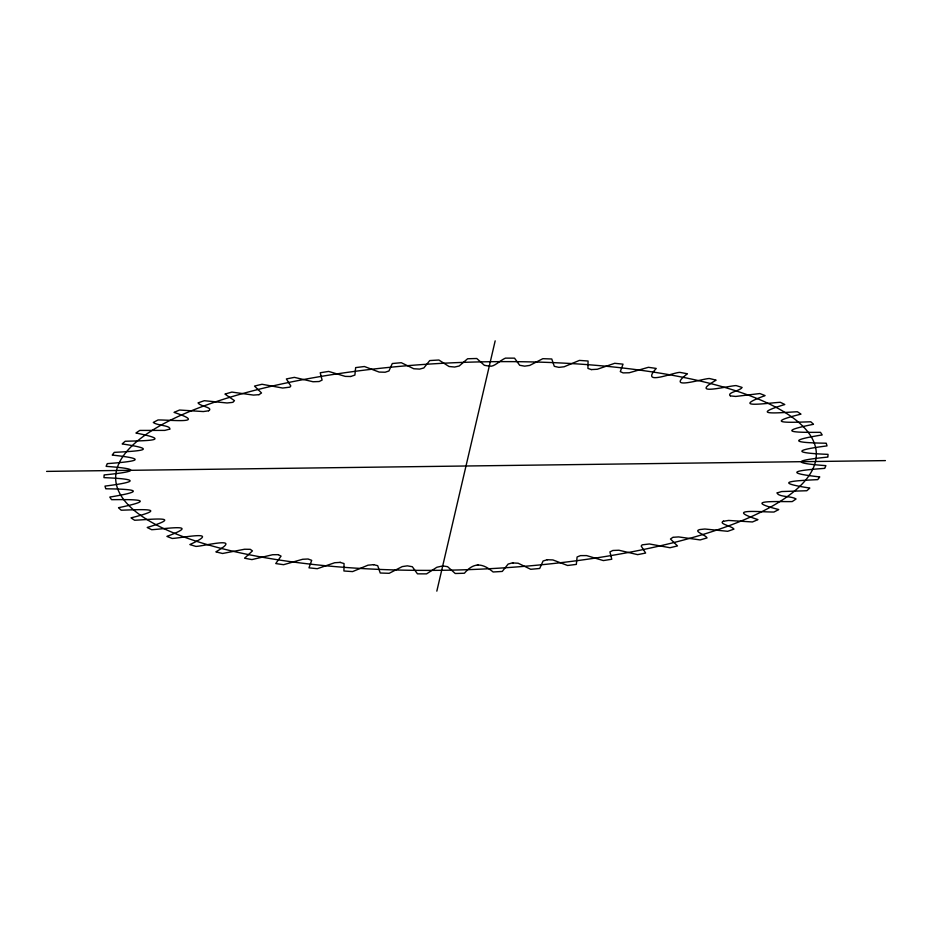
<?xml version="1.0" encoding="UTF-8"?>
<svg xmlns="http://www.w3.org/2000/svg" width="932" height="932" viewBox="0 0 932 932"><rect width="100%" height="100%" fill="white"/><g stroke="black" fill="none" stroke-linecap="round" stroke-linejoin="round"><path stroke-width="1.4" d="M436.828 591.144L495.172 340.856M436.327 567.611L426.576 573.867A362.245 107.122 -2.1 0 1 417.466 573.844L412.328 566.726L407.331 565.841L402.24 566.598L389.168 573.308A362.245 107.122 -2.1 0 1 380.233 573.005L377.705 565.677L373.499 564.652M436.689 567.297L442.7 565.945M777.125 492.958C778.29 497.152 791.536 495.894 796.068 498.981A362.245 107.122 -2.1 0 1 792.2 501.579C778.045 501.847 740.334 499.762 778.721 509.536A362.245 107.122 -2.1 0 1 773.991 512.029C762.248 512.181 722.545 508.068 757.937 519.613A362.245 107.122 -2.1 0 1 752.427 521.967L728.614 520.44L723.057 521.337M777.218 492.877L781.668 491.548L806.821 490.733A362.245 107.122 -2.1 0 0 809.803 488.065C768.714 481.728 796.953 480.656 817.713 479.63A362.245 107.122 -2.1 0 0 819.776 476.916C779.432 472.442 799.644 470.171 824.75 468.365A362.245 107.122 -2.1 0 0 825.869 465.639C787.843 462.878 798.223 460.024 827.861 457.076A362.245 107.122 -2.1 0 0 828.024 454.362C794.623 453.057 792.165 450.377 827.01 445.892A362.245 107.122 -2.1 0 0 826.206 443.213C797.943 442.782 783.765 441.104 822.199 434.929A362.245 107.122 -2.1 0 0 820.44 432.32C797.151 432.506 773.28 432.366 813.485 424.305A362.245 107.122 -2.1 0 0 810.793 421.788C791.536 422.359 760.827 424.072 800.961 414.134A362.245 107.122 -2.1 0 0 797.373 411.746C781.494 412.492 746.054 416.231 784.767 404.523A362.245 107.122 -2.1 0 0 780.317 402.298C767.059 403.055 728.952 408.915 765.079 395.599A362.245 107.122 -2.1 0 0 759.813 393.549L735.756 396.438L730.49 395.925M169.694 429.174C171.173 425.388 157.124 425.691 153.279 422.464A362.245 107.122 -2.1 0 1 158.009 419.971C168.902 419.715 209.677 424.246 174.063 412.387A362.245 107.122 -2.1 0 1 179.573 410.033L203.304 411.56L208.558 410.802M169.764 429.128L164.801 430.398L139.8 430.421A362.245 107.122 -2.1 0 0 135.932 433.019C176.241 441.011 142.643 440.65 125.179 441.267A362.245 107.122 -2.1 0 0 122.197 443.935C163.31 450.074 135.233 451.205 114.287 452.37A362.245 107.122 -2.1 0 0 112.224 455.084C152.312 459.36 132.635 461.736 107.25 463.635A362.245 107.122 -2.1 0 0 106.132 466.361C143.411 469.029 134.709 471.93 104.139 474.924A362.245 107.122 -2.1 0 0 103.976 477.638C136.678 478.966 140.499 481.588 104.99 486.108A362.245 107.122 -2.1 0 0 105.794 488.787C133.031 489.149 149.062 490.628 109.801 497.071A362.245 107.122 -2.1 0 0 111.56 499.68C134.301 499.459 159.232 499.284 118.515 507.695A362.245 107.122 -2.1 0 0 121.207 510.212C140.429 509.594 171.313 507.707 131.039 517.866A362.245 107.122 -2.1 0 0 134.627 520.254C150.273 519.508 186.074 515.547 147.233 527.477A362.245 107.122 -2.1 0 0 151.683 529.702C164.312 529.003 203.223 522.864 166.921 536.401A362.245 107.122 -2.1 0 0 172.187 538.451C181.728 538.032 222.934 529.446 189.872 544.556A362.245 107.122 -2.1 0 0 195.895 546.408C203.246 546.327 244.615 535.387 215.863 551.849A362.245 107.122 -2.1 0 0 222.573 553.48L244.568 549.239L249.962 549.321M208.617 410.779C214.01 407.633 199.821 406.294 198.038 402.892A362.245 107.122 -2.1 0 1 204.294 400.702L227.07 402.974L232.441 402.403M723.593 521.139C717.524 523.656 732.028 526.044 733.962 529.108A362.245 107.122 -2.1 0 1 727.706 531.298L704.848 529.015L699.617 529.574M233.035 402.216L234.456 400.643L224.95 394.096A362.245 107.122 -2.1 0 1 231.87 392.081L253.446 395.086L258.933 394.679M699.14 529.726C693.583 531.485 705.466 534.758 707.05 537.904A362.245 107.122 -2.1 0 1 700.13 539.919L678.624 536.914L673.195 537.286M259.003 394.667L261.519 392.955L254.506 386.081A362.245 107.122 -2.1 0 1 262.02 384.275L282.676 388.038L289.875 387.153L290.807 385.953L286.369 378.951A362.245 107.122 -2.1 0 1 294.395 377.367L313.024 381.747L319.152 381.526L322.099 380.081L320.212 372.765A362.245 107.122 -2.1 0 1 328.658 371.425L345.283 376.388L350.665 376.505M672.799 537.391L670.457 539.022L677.494 545.919A362.245 107.122 -2.1 0 1 669.98 547.725L649.406 543.973L642.125 544.847L641.193 546.047L645.631 553.049A362.245 107.122 -2.1 0 1 637.604 554.633L618.918 550.241L612.848 550.474L609.912 551.895L611.788 559.235A362.245 107.122 -2.1 0 1 603.342 560.575L586.589 555.588L580.485 555.612L577.083 556.975L576.349 564.396A362.245 107.122 -2.1 0 1 567.576 565.479L552.932 559.946L547.27 559.736M350.735 376.493L354.894 375.072L355.651 367.604A362.245 107.122 -2.1 0 1 364.424 366.521L379.126 372.066L385.137 372.229L388.959 370.971L392.29 363.527A362.245 107.122 -2.1 0 1 401.296 362.711L413.785 368.757L419.645 369.095L423.839 367.954L429.745 360.567A362.245 107.122 -2.1 0 1 438.89 360.02L449.026 366.497L454.653 367.033L459.185 366.008L467.596 358.762A362.245 107.122 -2.1 0 1 476.765 358.505L484.372 365.297L488.799 366.066M547.422 559.713L543.088 560.982L539.71 568.473A362.245 107.122 -2.1 0 1 530.704 569.289L518.157 563.231L512.355 562.905L508.138 564.07L502.255 571.433A362.245 107.122 -2.1 0 1 493.11 571.98C482.403 562.975 473.817 562.089 464.404 573.238A362.245 107.122 -2.1 0 1 455.235 573.495L447.593 566.679L442.956 565.945M513.346 562.823L512.518 562.893M478.256 564.932L477.347 564.967M46.6 471.394L885.4 460.606M489.626 366.055C493.739 367.441 500.333 360.206 505.424 358.133A362.245 107.122 -2.1 0 1 514.534 358.156L519.672 365.274L524.669 366.16L529.702 365.426L542.832 358.692A362.245 107.122 -2.1 0 1 551.767 358.995L554.295 366.323L558.897 367.371L564.116 366.777L579.389 360.416A362.245 107.122 -2.1 0 1 588.069 361.01L587.941 368.408L591.272 369.585M373.65 564.664L368 565.176L352.611 571.584A362.245 107.122 -2.1 0 1 343.931 570.99L344.036 563.545L340.04 562.357M730.234 395.832C726.611 392.558 740.031 391.009 742.128 387.444A362.245 107.122 -2.1 0 0 736.105 385.592C728.742 385.685 687.397 396.613 716.137 380.151A362.245 107.122 -2.1 0 0 709.427 378.52C703.171 378.427 664.399 391.242 687.408 373.79A362.245 107.122 -2.1 0 0 680.08 372.404C674.652 371.903 639.224 386.862 656.256 368.443A362.245 107.122 -2.1 0 0 648.392 367.313L629.205 372.765L623.077 372.893L620.293 371.612L623.019 364.167A362.245 107.122 -2.1 0 0 614.701 363.305L597.319 369.258L591.354 369.585M340.343 562.38L334.681 562.742L317.299 568.695A362.245 107.122 -2.1 0 1 308.981 567.833L311.707 560.342L308.049 559.002L302.655 559.27L283.608 564.687A362.245 107.122 -2.1 0 1 275.744 563.557L281.068 556.124L278.353 554.715M278.085 554.668L272.633 554.726L251.92 559.596A362.245 107.122 -2.1 0 1 244.592 558.21L252.444 550.894L250.405 549.414M291.425 561.775A350.56 103.662 -2.1 0 0 816.339 454.07A350.56 103.662 -2.1 0 0 290.236 382.155A350.56 103.662 -2.1 0 0 291.425 561.775"/></g></svg>
